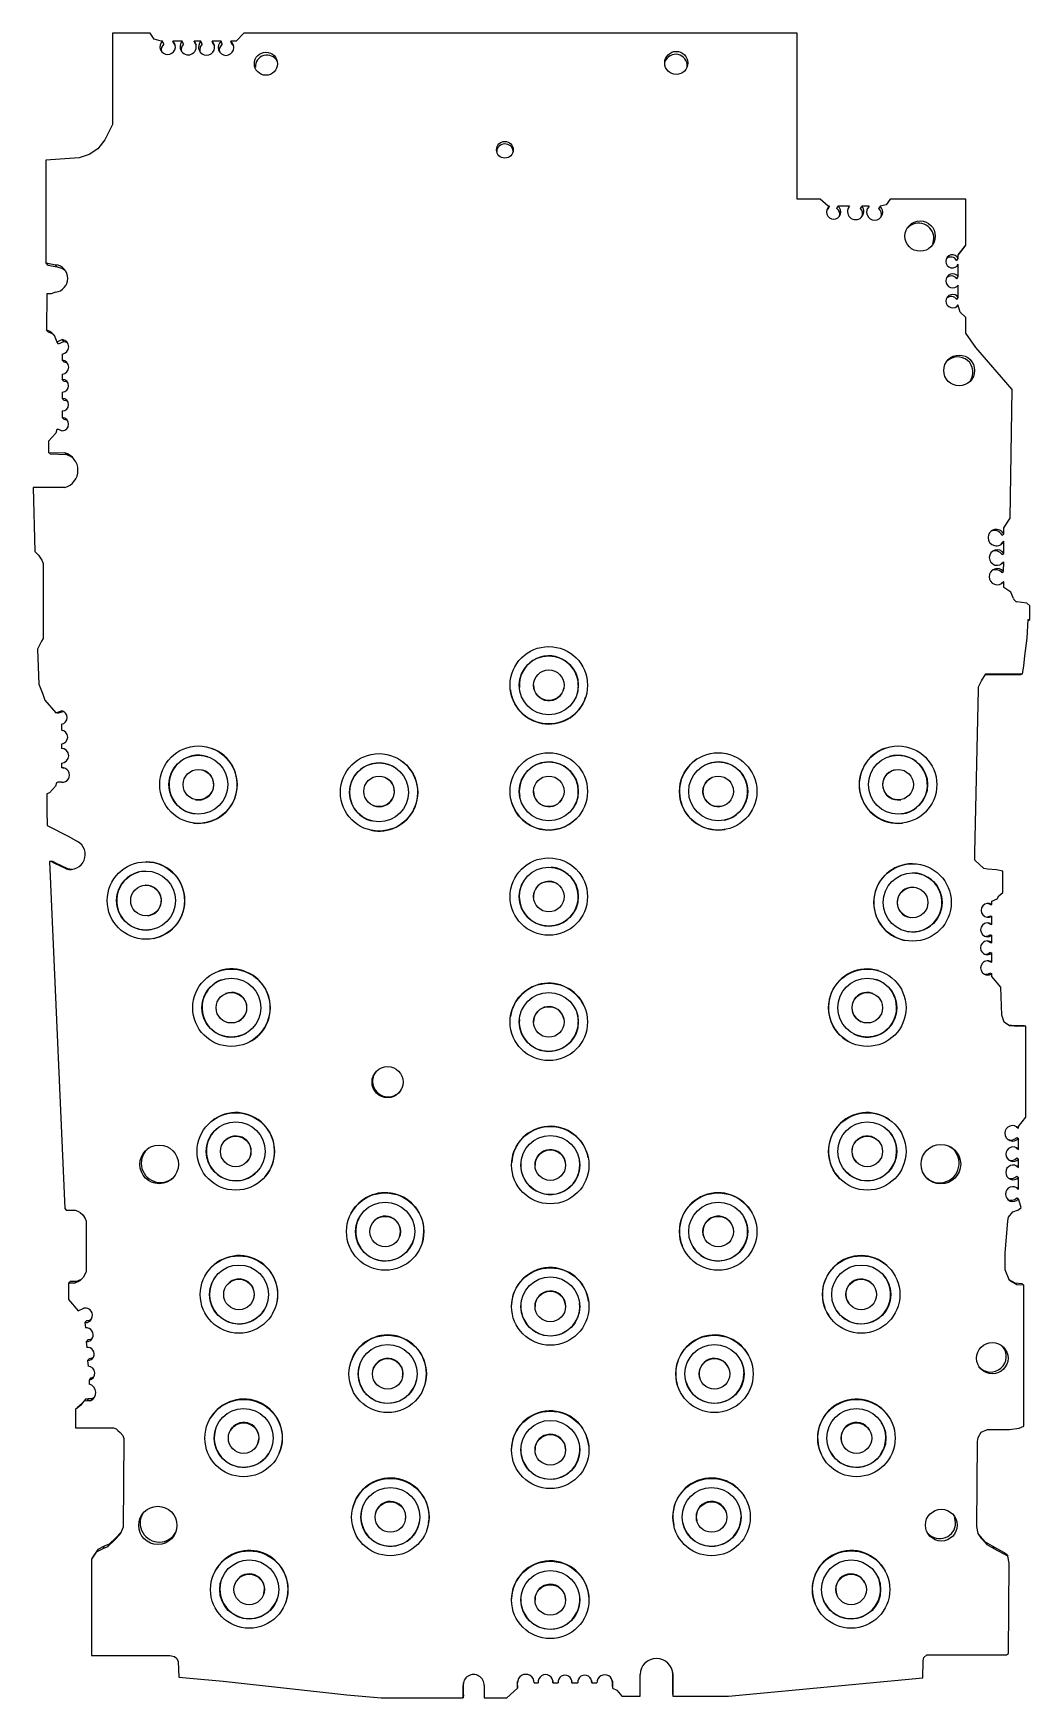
# Model space of a CAD drawing. Header units: millimetres. Extents: x -27 to 29.2, y -45.3 to 48.6.
import ezdxf

# ---------------------------------------------------------------- set-up
doc = ezdxf.new("R2010")
doc.units = ezdxf.units.MM

msp = doc.modelspace()

# ---------------------------------------------------------------- linework, layer by layer
at = {"color": 7, "linetype": 'Continuous', "lineweight": 25}
for p, q in [((-22.505, 48.589), (-22.505, 43.45)), ((-20.38, 48.589), (-22.505, 48.589)), ((-20.155, 48.266), (-20.38, 48.589)), ((-19.757, 48.137), (-20.155, 48.266)), ((-19.694, 48.137), (-19.757, 48.137)), ((-19.62, 47.97), (-19.694, 48.137)), ((-19.026, 47.97), (-19.098, 48.137)), ((-18.578, 48.137), (-19.098, 48.137)), ((-19.026, 47.97), (-18.972, 47.909)), ((-18.508, 47.97), (-18.578, 48.137)), ((-17.83, 47.97), (-17.898, 48.137)), ((-17.517, 48.137), (-17.898, 48.137)), ((-17.83, 47.97), (-17.789, 47.917)), ((-17.45, 47.97), (-17.517, 48.137)), ((-16.821, 47.97), (-16.886, 48.137)), ((-16.379, 48.137), (-16.886, 48.137)), ((-16.821, 47.97), (-16.754, 47.888)), ((-16.316, 47.97), (-16.379, 48.137)), ((-15.772, 47.97), (-15.833, 48.137)), ((-15.532, 48.137), (-15.833, 48.137)), ((-15.772, 47.97), (-15.668, 47.854)), ((-15.097, 48.589), (-15.532, 48.137)), ((16.123, 48.589), (-15.097, 48.589)), ((16.123, 39.232), (16.123, 48.589)), ((-22.505, 43.45), (-22.941, 42.577)), ((-22.941, 42.577), (-23.339, 42.079)), ((-24.397, 41.555), (-26.264, 41.424)), ((-26.264, 41.424), (-26.264, 35.654)), ((-23.819, 41.747), (-24.397, 41.555)), ((-23.339, 42.079), (-23.819, 41.747)), ((17.425, 39.232), (16.123, 39.232)), ((17.87, 38.839), (17.425, 39.232)), ((17.785, 38.602), (17.888, 38.706)), ((17.948, 38.839), (17.87, 38.839)), ((17.888, 38.706), (17.948, 38.839)), ((18.352, 38.706), (18.414, 38.839)), ((19.075, 38.839), (18.414, 38.839)), ((19.011, 38.706), (19.075, 38.839)), ((19.698, 38.706), (19.765, 38.839)), ((20.184, 38.839), (19.765, 38.839)), ((20.061, 38.645), (20.116, 38.706)), ((20.116, 38.706), (20.184, 38.839)), ((20.731, 38.706), (20.801, 38.839)), ((21.133, 38.906), (20.801, 38.839)), ((21.369, 39.232), (21.133, 38.906)), ((25.635, 39.232), (21.369, 39.232)), ((25.635, 36.636), (25.635, 39.232)), ((25.211, 36.093), (25.635, 36.636)), ((25.547, 36.511), (25.635, 36.636)), ((25.125, 35.764), (25.211, 35.886)), ((25.211, 36.08), (25.547, 36.511)), ((25.211, 35.886), (25.211, 36.093)), ((-26.166, 35.532), (-26.264, 35.654)), ((-26.264, 35.654), (-26.248, 35.639)), ((-26.15, 35.518), (-26.248, 35.639)), ((-26.248, 35.639), (-25.722, 35.534)), ((-26.166, 35.532), (-26.15, 35.518)), ((-26.15, 35.518), (-25.626, 35.413)), ((-25.626, 35.413), (-25.722, 35.534)), ((25.125, 34.747), (25.211, 34.866)), ((25.14, 35.464), (25.211, 35.564)), ((25.211, 34.866), (25.211, 35.564)), ((-26.208, 33.884), (-26.228, 31.866)), ((-25.975, 33.901), (-26.208, 33.884)), ((-25.722, 33.985), (-25.975, 33.901)), ((25.211, 33.683), (25.211, 34.384)), ((25.125, 33.568), (25.211, 33.683)), ((25.173, 33.226), (25.211, 33.277)), ((25.211, 33.227), (25.211, 33.277)), ((25.311, 32.852), (25.211, 33.227)), ((25.635, 32.558), (25.311, 32.852)), ((25.635, 31.676), (25.635, 32.558)), ((-26.13, 31.758), (-26.228, 31.866)), ((-26.228, 31.866), (-26.015, 31.76)), ((-26.13, 31.758), (-25.918, 31.652)), ((-25.918, 31.652), (-26.015, 31.76)), ((-26.015, 31.76), (-25.8, 31.561)), ((-25.918, 31.652), (-25.788, 31.532)), ((-25.8, 31.561), (-25.644, 31.186)), ((-25.644, 31.186), (-25.343, 31.312)), ((-25.549, 31.081), (-25.644, 31.186)), ((-25.549, 31.081), (-25.248, 31.206)), ((-25.248, 31.206), (-25.343, 31.312)), ((26.199, 30.868), (25.635, 31.676)), ((-25.343, 30.496), (-25.343, 30.153)), ((-25.248, 30.051), (-25.343, 30.153)), ((28.242, 28.502), (26.199, 30.868)), ((-25.343, 29.365), (-25.343, 29.071)), ((-25.248, 28.972), (-25.343, 29.071)), ((-25.343, 28.354), (-25.343, 27.993)), ((28.132, 21.246), (28.242, 28.502)), ((-25.248, 27.899), (-25.343, 27.993)), ((-25.343, 27.285), (-25.343, 26.917)), ((-25.248, 26.827), (-25.343, 26.917)), ((-25.711, 26.025), (-26.113, 25.59)), ((-26.113, 25.59), (-26.113, 24.946)), ((-25.644, 26.242), (-25.711, 26.025)), ((-25.544, 26.242), (-25.644, 26.242)), ((-25.381, 26.16), (-25.544, 26.242)), ((-25.343, 26.16), (-25.381, 26.16)), ((-26.016, 24.863), (-26.113, 24.946)), ((-26.113, 24.946), (-25.197, 24.922)), ((-26.016, 24.863), (-25.103, 24.838)), ((-25.103, 24.838), (-25.197, 24.922)), ((-25.197, 22.963), (-26.978, 22.963)), ((-26.978, 22.963), (-26.898, 19.366)), ((27.772, 20.698), (28.132, 21.246)), ((27.772, 20.347), (27.772, 20.698)), ((27.677, 19.873), (27.583, 19.743)), ((27.677, 20.28), (27.772, 20.347)), ((27.677, 19.873), (27.772, 19.938)), ((27.772, 19.253), (27.772, 19.938)), ((-26.898, 19.366), (-26.692, 19.15)), ((-26.692, 19.15), (-26.493, 18.862)), ((-26.493, 18.862), (-26.417, 18.679)), ((27.677, 19.19), (27.772, 19.253)), ((27.677, 18.723), (27.772, 18.785)), ((27.757, 18.23), (27.772, 18.785)), ((-26.417, 18.679), (-26.417, 14.452)), ((27.677, 18.723), (27.594, 18.626)), ((27.662, 18.171), (27.757, 18.23)), ((27.662, 17.59), (27.642, 17.567)), ((27.662, 17.59), (27.757, 17.647)), ((27.772, 17.647), (27.757, 17.647)), ((27.772, 17.324), (27.772, 17.647)), ((28.172, 17.062), (27.772, 17.324)), ((28.32, 16.704), (28.172, 17.062)), ((29.078, 16.451), (28.51, 16.512)), ((29.241, 16.301), (29.078, 16.451)), ((29.241, 15.519), (29.241, 16.301)), ((29.097, 14.463), (29.159, 15.519)), ((29.157, 15.477), (29.241, 15.519)), ((29.159, 15.519), (29.241, 15.519)), ((-26.523, 14.299), (-26.749, 13.845)), ((-26.417, 14.452), (-26.523, 14.299)), ((28.964, 13.47), (29.097, 14.463)), ((-26.749, 13.845), (-26.662, 11.869)), ((28.916, 12.888), (28.964, 13.47)), ((26.512, 12.068), (26.774, 12.467)), ((26.749, 12.429), (28.733, 12.429)), ((26.774, 12.467), (28.832, 12.467)), ((28.733, 12.429), (28.832, 12.467)), ((28.832, 12.467), (28.916, 12.888)), ((-26.662, 11.869), (-26.432, 11.315)), ((-26.432, 11.315), (-26.321, 10.982)), ((-0.06, 11.554), (-0.059, 11.548)), ((1.247, 11.824), (1.246, 11.819)), ((2.954, 11.655), (2.955, 11.66)), ((26.148, 2.357), (26.348, 11.579)), ((26.348, 11.579), (26.36, 11.73)), ((26.36, 11.73), (26.512, 12.068)), ((-26.321, 10.982), (-25.702, 10.266)), ((-25.702, 10.266), (-25.385, 10.371)), ((-25.606, 10.235), (-25.29, 10.34)), ((-25.29, 10.34), (-25.385, 10.371)), ((4.184, 11.141), (4.186, 11.146)), ((-25.606, 10.235), (-25.702, 10.266)), ((-25.385, 9.612), (-25.385, 9.278)), ((-25.29, 9.251), (-25.385, 9.278)), ((-25.385, 8.501), (-25.385, 8.254)), ((-25.29, 8.23), (-25.385, 8.254)), ((-16.903, 8.254), (-16.913, 8.258)), ((10.486, 7.666), (10.481, 7.662)), ((21.128, 8.28), (21.117, 8.277)), ((-25.385, 7.423), (-25.385, 7.154)), ((-25.29, 7.134), (-25.385, 7.154)), ((-25.29, 7.134), (-25.276, 7.135)), ((-17.414, 7.032), (-17.424, 7.035)), ((-6.097, 7.471), (-6.101, 7.475)), ((11.289, 6.603), (11.284, 6.601)), ((21.596, 7.041), (21.585, 7.038)), ((-26.064, 5.744), (-26.208, 5.696)), ((-26.208, 5.696), (-26.208, 4.748)), ((-25.72, 6.115), (-26.064, 5.744)), ((-25.662, 6.303), (-25.72, 6.115)), ((-25.598, 6.344), (-25.662, 6.303)), ((-25.385, 6.344), (-25.598, 6.344)), ((-7.021, 6.564), (-7.026, 6.567)), ((1.247, 5.853), (1.247, 5.851)), ((-26.208, 4.748), (-26.189, 3.897)), ((-17.83, 5.363), (-17.819, 5.361)), ((-7.776, 5.024), (-7.771, 5.022)), ((0.024, 5.175), (0.025, 5.173)), ((2.889, 5.467), (2.89, 5.469)), ((11.917, 5.005), (11.923, 5.007)), ((21.955, 5.358), (21.967, 5.36)), ((-26.189, 3.897), (-24.97, 3.288)), ((-17.936, 4.041), (-17.925, 4.04)), ((3.684, 4.319), (3.686, 4.32)), ((22.052, 4.037), (22.063, 4.039)), ((-24.97, 3.288), (-24.489, 3.001)), ((-7.939, 3.642), (-7.934, 3.641)), ((12.06, 3.682), (12.066, 3.683)), ((26.148, 1.941), (26.148, 2.357)), ((26.643, 1.483), (26.148, 1.941)), ((-25.975, 1.871), (-26.056, 1.871)), ((-26.056, 1.871), (-25.197, -17.707)), ((-25.8, 1.776), (-25.975, 1.871)), ((-25.878, 1.871), (-25.975, 1.871)), ((-25.704, 1.775), (-25.878, 1.871)), ((-25.121, 1.461), (-25.8, 1.776)), ((-25.704, 1.775), (-25.8, 1.776)), ((-25.027, 1.462), (-25.704, 1.775)), ((-25.027, 1.462), (-25.121, 1.461)), ((-24.785, 1.428), (-25.027, 1.462)), ((-20.59, 1.854), (-20.602, 1.854)), ((22.624, 1.746), (22.612, 1.746)), ((26.857, 1.44), (26.643, 1.483)), ((27.367, 1.398), (26.857, 1.44)), ((27.733, 1.325), (27.367, 1.398)), ((27.733, 0.127), (27.733, 1.325)), ((-20.654, 0.531), (-20.666, 0.531)), ((2.608, 0.594), (2.607, 0.595)), ((22.683, 0.422), (22.67, 0.423)), ((27.505, -0.071), (27.733, 0.127)), ((1.248, -0.161), (1.248, -0.162)), ((26.913, -0.494), (27.019, -0.543)), ((27.019, -0.543), (27.112, -0.551)), ((27.112, -0.356), (27.395, -0.238)), ((27.112, -0.551), (27.112, -0.356)), ((27.395, -0.238), (27.505, -0.071)), ((-20.511, -1.183), (-20.499, -1.182)), ((22.504, -1.289), (22.516, -1.291)), ((27.019, -1.202), (26.863, -1.262)), ((26.878, -1.588), (27.019, -1.66)), ((27.019, -1.202), (27.112, -1.213)), ((27.019, -1.66), (27.112, -1.672)), ((27.112, -1.672), (27.112, -1.213)), ((-20.208, -2.473), (-20.196, -2.471)), ((22.192, -2.576), (22.204, -2.578)), ((27.019, -2.269), (27.112, -2.283)), ((27.019, -2.692), (27.112, -2.707)), ((27.112, -2.707), (27.112, -2.283)), ((26.903, -3.728), (27.019, -3.791)), ((27.019, -3.265), (27.112, -3.283)), ((27.112, -3.81), (27.112, -3.283)), ((-16.49, -4.302), (-16.5, -4.305)), ((20.711, -4.284), (20.7, -4.281)), ((27.019, -3.791), (27.112, -3.81)), ((27.019, -4.419), (27.112, -4.441)), ((27.112, -4.62), (27.112, -4.441)), ((27.619, -5.207), (27.112, -4.62)), ((-16.124, -5.575), (-16.134, -5.579)), ((20.38, -5.567), (20.369, -5.563)), ((27.672, -6.801), (27.619, -5.207)), ((4.152, -6.409), (4.15, -6.404)), ((-15.397, -7.134), (-15.388, -7.129)), ((-0.054, -6.87), (-0.055, -6.874)), ((1.246, -7.182), (1.247, -7.187)), ((2.95, -6.998), (2.949, -6.993)), ((19.699, -7.147), (19.709, -7.152)), ((27.803, -7.194), (27.672, -6.801)), ((28.104, -7.391), (27.803, -7.194)), ((28.37, -7.389), (28.062, -7.363)), ((28.468, -7.421), (28.104, -7.391)), ((28.37, -7.389), (28.468, -7.421)), ((28.931, -7.389), (28.37, -7.389)), ((29.03, -7.421), (28.468, -7.421)), ((28.931, -7.389), (29.03, -7.421)), ((29.03, -12.546), (29.03, -7.421)), ((-14.643, -8.224), (-14.634, -8.219)), ((19.008, -8.277), (19.018, -8.283)), ((-16.909, -12.765), (-16.919, -12.773)), ((21.342, -12.698), (21.33, -12.69)), ((28.481, -13.091), (28.505, -13.117)), ((28.505, -13.117), (28.603, -13.17)), ((28.603, -13.08), (29.03, -12.546)), ((28.603, -13.17), (28.603, -13.08)), ((-16.122, -13.829), (-16.131, -13.838)), ((20.613, -13.804), (20.602, -13.795)), ((28.505, -13.688), (28.603, -13.743)), ((28.603, -14.361), (28.603, -13.743)), ((4.334, -14.835), (4.332, -14.826)), ((28.446, -14.251), (28.505, -14.304)), ((28.505, -14.304), (28.603, -14.361)), ((28.505, -14.849), (28.603, -14.908)), ((28.603, -15.378), (28.603, -14.908)), ((-14.935, -15.075), (-14.926, -15.066)), ((-13.898, -15.899), (-13.89, -15.889)), ((0.013, -15.096), (0.012, -15.106)), ((1.33, -15.252), (1.33, -15.261)), ((3.047, -15.154), (3.046, -15.144)), ((19.487, -15.105), (19.497, -15.115)), ((28.461, -15.277), (28.505, -15.317)), ((28.505, -15.317), (28.603, -15.378)), ((28.505, -15.881), (28.603, -15.944)), ((28.603, -16.612), (28.603, -15.944)), ((18.512, -16.001), (18.522, -16.011)), ((28.505, -16.546), (28.603, -16.612)), ((-25.197, -17.707), (-25.121, -17.796)), ((-25.121, -17.796), (-24.619, -17.796)), ((-24.619, -17.796), (-24.461, -17.844)), ((13.51, -17.83), (13.503, -17.819)), ((28.286, -17.881), (28.603, -17.775)), ((28.505, -17.092), (28.603, -17.159)), ((28.762, -17.638), (28.603, -17.159)), ((28.603, -17.775), (28.762, -17.638)), ((-24.461, -17.844), (-24.332, -17.916)), ((-24.332, -17.916), (-24.183, -18.054)), ((-24.183, -18.054), (-24.049, -18.262)), ((-24.049, -18.262), (-23.997, -18.421)), ((-23.997, -18.421), (-23.997, -21.216)), ((-9.058, -17.984), (-9.063, -17.995)), ((-7.907, -18.639), (-7.912, -18.65)), ((12.419, -18.581), (12.413, -18.57)), ((27.849, -20.213), (27.999, -18.398)), ((27.999, -18.398), (28.041, -18.187)), ((28.041, -18.187), (28.286, -17.881)), ((-6.314, -19.289), (-6.31, -19.278)), ((-5.028, -19.609), (-5.025, -19.597)), ((10.88, -19.352), (10.886, -19.364)), ((9.633, -19.794), (9.637, -19.806)), ((27.849, -21.151), (27.849, -20.213)), ((-24.015, -21.31), (-24.172, -21.596)), ((-23.997, -21.216), (-24.015, -21.31)), ((-17.072, -21.176), (-17.082, -21.188)), ((21.366, -21.099), (21.355, -21.086)), ((28.104, -21.764), (27.849, -21.151)), ((-24.9, -21.818), (-24.993, -21.902)), ((-24.993, -21.902), (-24.993, -22.83)), ((-24.634, -21.902), (-24.993, -21.902)), ((-24.541, -21.818), (-24.9, -21.818)), ((-24.345, -21.782), (-24.634, -21.902)), ((-24.541, -21.818), (-24.634, -21.902)), ((-24.276, -21.707), (-24.541, -21.818)), ((-24.172, -21.596), (-24.345, -21.782)), ((-16.062, -22.03), (-16.072, -22.044)), ((20.403, -22.006), (20.392, -21.993)), ((28.412, -21.912), (28.089, -21.726)), ((28.51, -21.996), (28.104, -21.764)), ((28.412, -21.912), (28.51, -21.996)), ((28.817, -21.945), (28.412, -21.912)), ((28.916, -22.03), (28.51, -21.996)), ((28.817, -21.945), (28.916, -22.03)), ((28.916, -29.976), (28.916, -22.03)), ((-24.993, -22.83), (-24.449, -23.461)), ((-24.449, -23.461), (-24.117, -23.322)), ((-14.65, -23.014), (-14.641, -23)), ((0.01, -23.114), (0.01, -23.127)), ((1.33, -23.219), (1.33, -23.233)), ((3.05, -23.16), (3.049, -23.146)), ((4.356, -22.942), (4.354, -22.929)), ((19.028, -23.041), (19.038, -23.055)), ((-23.97, -24.041), (-24.06, -24.134)), ((-24.06, -24.134), (-24.039, -24.438)), ((-13.485, -23.642), (-13.476, -23.628)), ((17.904, -23.739), (17.913, -23.753)), ((-23.895, -25.115), (-23.985, -25.212)), ((-23.985, -25.212), (-23.962, -25.538)), ((-23.821, -26.175), (-23.911, -26.275)), ((-23.911, -26.275), (-23.889, -26.592)), ((-9.03, -26.267), (-9.035, -26.282)), ((13.452, -26.144), (13.445, -26.129)), ((-7.8, -26.755), (-7.805, -26.771)), ((-6.149, -27.239), (-6.144, -27.223)), ((12.257, -26.715), (12.251, -26.699)), ((-23.744, -27.274), (-23.834, -27.378)), ((-23.834, -27.378), (-23.818, -27.61)), ((-4.845, -27.468), (-4.841, -27.452)), ((9.349, -27.603), (9.354, -27.62)), ((10.632, -27.281), (10.637, -27.298)), ((-24.303, -28.792), (-24.594, -29.043)), ((-24.502, -28.933), (-24.594, -29.043)), ((-24.594, -29.043), (-24.594, -30.064)), ((-24.225, -28.694), (-24.502, -28.933)), ((-24.117, -28.559), (-24.303, -28.792)), ((-24.026, -28.451), (-24.117, -28.559)), ((-23.965, -28.544), (-24.117, -28.559)), ((-23.875, -28.436), (-24.026, -28.451)), ((-23.875, -28.436), (-23.965, -28.544)), ((-23.752, -28.544), (-23.965, -28.544)), ((-23.663, -28.436), (-23.875, -28.436)), ((-23.663, -28.436), (-23.752, -28.544)), ((-16.99, -29.532), (-17, -29.55)), ((21.297, -29.459), (21.286, -29.442)), ((28.645, -30.089), (28.916, -29.976)), ((-24.594, -30.064), (-22.457, -30.064)), ((-22.457, -30.064), (-22.309, -30.131)), ((-22.309, -30.131), (-22.208, -30.212)), ((-22.208, -30.212), (-22.077, -30.333)), ((-22.077, -30.333), (-21.93, -30.503)), ((-21.93, -30.503), (-21.861, -30.667)), ((-21.861, -30.667), (-21.899, -35.665)), ((-15.863, -30.224), (-15.872, -30.242)), ((20.204, -30.204), (20.193, -30.187)), ((26.255, -35.639), (26.291, -30.843)), ((26.291, -30.843), (26.338, -30.608)), ((26.338, -30.608), (26.502, -30.32)), ((26.502, -30.32), (26.857, -30.172)), ((26.857, -30.172), (28.104, -30.172)), ((28.104, -30.172), (28.645, -30.089)), ((-14.334, -31.015), (-14.325, -30.997)), ((-13.106, -31.508), (-13.098, -31.49)), ((0.009, -31.221), (0.009, -31.239)), ((1.33, -31.3), (1.33, -31.319)), ((3.051, -31.264), (3.05, -31.245)), ((4.364, -31.099), (4.362, -31.081)), ((17.497, -31.593), (17.506, -31.611)), ((18.697, -31.036), (18.707, -31.054)), ((-8.93, -34.495), (-8.936, -34.516)), ((13.361, -34.4), (13.354, -34.379)), ((-21.899, -35.665), (-22.077, -36.062)), ((-7.664, -34.879), (-7.669, -34.9)), ((-5.986, -35.264), (-5.983, -35.243)), ((-4.675, -35.439), (-4.672, -35.418)), ((9.154, -35.541), (9.159, -35.562)), ((10.453, -35.291), (10.458, -35.312)), ((12.118, -34.853), (12.111, -34.832)), ((26.338, -36.031), (26.255, -35.639)), ((-22.4, -36.411), (-22.79, -36.774)), ((-22.316, -36.275), (-22.704, -36.637)), ((-22.077, -36.062), (-22.4, -36.411)), ((-22.316, -36.275), (-22.4, -36.411)), ((-22.038, -35.975), (-22.316, -36.275)), ((26.45, -36.185), (26.336, -36.022)), ((26.541, -36.321), (26.338, -36.031)), ((26.45, -36.185), (26.541, -36.321)), ((26.741, -36.523), (26.45, -36.185)), ((26.833, -36.66), (26.541, -36.321)), ((26.741, -36.523), (26.833, -36.66)), ((27.137, -36.75), (26.741, -36.523)), ((-23.431, -37.074), (-23.701, -37.486)), ((-23.612, -37.346), (-23.701, -37.486)), ((-23.701, -37.486), (-23.701, -42.914)), ((-23.343, -36.936), (-23.612, -37.346)), ((-23.063, -36.888), (-23.431, -37.074)), ((-23.343, -36.936), (-23.431, -37.074)), ((-22.977, -36.75), (-23.343, -36.936)), ((-22.977, -36.75), (-23.063, -36.888)), ((-22.79, -36.774), (-23.063, -36.888)), ((-22.704, -36.637), (-22.977, -36.75)), ((-22.704, -36.637), (-22.79, -36.774)), ((27.23, -36.888), (26.833, -36.66)), ((27.137, -36.75), (27.23, -36.888)), ((27.903, -37.171), (27.137, -36.75)), ((27.999, -37.31), (27.23, -36.888)), ((27.903, -37.171), (27.999, -37.31)), ((28.081, -37.697), (27.999, -37.31)), ((-16.778, -38.273), (-16.788, -38.295)), ((21.118, -38.21), (21.106, -38.188)), ((28.043, -42.79), (28.081, -37.697)), ((-15.582, -38.837), (-15.592, -38.86)), ((19.947, -38.826), (19.936, -38.803)), ((-13.987, -39.486), (-13.979, -39.463)), ((-12.724, -39.88), (-12.717, -39.856)), ((0.009, -39.696), (0.008, -39.719)), ((1.33, -39.759), (1.33, -39.782)), ((3.051, -39.738), (3.05, -39.715)), ((4.368, -39.607), (4.366, -39.584)), ((17.119, -39.949), (17.128, -39.972)), ((18.362, -39.498), (18.371, -39.521)), ((-23.701, -42.914), (-19.283, -42.914)), ((-19.283, -42.914), (-19.007, -42.969)), ((-19.007, -42.969), (-18.877, -43.073)), ((-18.877, -43.073), (-18.803, -43.251)), ((23.233, -43.219), (23.273, -43.018)), ((23.273, -43.018), (23.441, -42.873)), ((23.441, -42.873), (27.924, -42.873)), ((27.924, -42.873), (28.043, -42.79)), ((-18.803, -43.251), (-18.774, -44.126)), ((7.255, -45.199), (7.255, -43.987)), ((9.081, -43.824), (9.081, -45.031)), ((9.081, -43.824), (9.109, -43.987)), ((9.109, -43.987), (9.109, -45.199)), ((23.213, -44.163), (23.233, -43.219)), ((-18.774, -44.126), (-18.151, -44.195)), ((-18.151, -44.195), (-16.265, -44.352)), ((-16.265, -44.352), (-9.292, -45.131)), ((-2.714, -44.447), (-2.727, -44.608)), ((-2.727, -45.292), (-2.727, -44.608)), ((-2.713, -45.124), (-2.713, -44.445)), ((-1.545, -44.608), (-1.545, -45.292)), ((-0.265, -45.292), (0.348, -44.762)), ((0.349, -44.403), (0.348, -44.454)), ((0.348, -44.762), (0.348, -44.454)), ((0.35, -44.596), (0.348, -44.762)), ((0.35, -44.596), (0.35, -44.383)), ((1.274, -44.416), (1.274, -44.454)), ((1.274, -44.454), (1.512, -44.454)), ((1.511, -44.361), (1.512, -44.454)), ((2.336, -44.333), (2.339, -44.454)), ((2.339, -44.454), (2.638, -44.454)), ((2.636, -44.372), (2.638, -44.454)), ((3.392, -44.31), (3.399, -44.454)), ((3.399, -44.454), (3.738, -44.454)), ((3.736, -44.423), (3.738, -44.454)), ((4.52, -44.32), (4.53, -44.454)), ((4.53, -44.454), (4.821, -44.454)), ((5.689, -44.325), (5.689, -44.596)), ((5.689, -44.596), (5.705, -44.762)), ((5.694, -44.349), (5.705, -44.454)), ((5.705, -44.454), (5.705, -44.762)), ((5.705, -44.762), (5.954, -44.874)), ((5.954, -44.874), (6.235, -45.199)), ((9.081, -45.031), (9.109, -45.199)), ((12.24, -45.199), (23.213, -44.163)), ((-9.292, -45.131), (-7.356, -45.292)), ((-7.356, -45.292), (-2.727, -45.292)), ((-2.713, -45.124), (-2.727, -45.292)), ((-1.545, -45.292), (-0.265, -45.292)), ((6.235, -45.199), (7.255, -45.199)), ((9.109, -45.199), (12.24, -45.199))]:
    msp.add_line(p, q, dxfattribs=at)
at = {"color": 7, "linetype": 'Continuous', "lineweight": 25, "flags": 128}
for points in [[(23.777, 36.72), (23.794, 36.771), (23.832, 37.022)], [(-25.626, 35.413), (-25.387, 35.344), (-25.224, 35.239)], [(-25.248, 31.206), (-25.107, 31.162), (-25.04, 31.118)], [(-25.248, 30.051), (-25.108, 30.012), (-25.042, 29.972)], [(-25.248, 28.972), (-25.111, 28.945), (-25.043, 28.908)], [(-25.248, 27.899), (-25.113, 27.872), (-25.051, 27.839)], [(-25.248, 26.827), (-25.111, 26.791), (-25.058, 26.761)], [(-25.103, 24.838), (-24.837, 24.72), (-24.782, 24.683)], [(3.772, 11.809), (3.733, 11.451), (3.716, 11.382)], [(27.019, -2.269), (26.877, -2.342), (26.765, -2.356)], [(26.864, -2.606), (26.88, -2.611), (27.019, -2.692)], [(27.019, -3.265), (26.88, -3.346), (26.751, -3.365)], [(27.019, -4.419), (26.875, -4.49), (26.744, -4.502)], [(3.698, -6.68), (3.733, -6.813), (3.772, -7.17)], [(-6.31, -19.278), (-6.298, -19.243), (-6.26, -18.989)], [(-5.025, -19.597), (-4.978, -19.402), (-4.939, -18.989)], [(-14.641, -23), (-14.543, -22.79), (-14.505, -22.536)], [(-23.707, -23.955), (-23.804, -24.012), (-23.97, -24.041)], [(-23.656, -25.034), (-23.74, -25.084), (-23.895, -25.115)], [(-23.596, -26.098), (-23.674, -26.144), (-23.821, -26.175)], [(-23.567, -27.195), (-23.609, -27.224), (-23.744, -27.274)], [(-4.841, -27.452), (-4.836, -27.426), (-4.797, -27.013)], [(12.983, -26.364), (13.075, -26.655), (13.114, -27.013)], [(-23.523, -28.347), (-23.534, -28.356), (-23.663, -28.436)], [(-14.325, -30.997), (-14.281, -30.882), (-14.242, -30.629)], [(12.871, -34.567), (12.913, -34.723), (12.952, -35.081)], [(25.058, -35.426), (25.019, -35.163), (24.988, -35.078)], [(-13.979, -39.463), (-13.964, -39.42), (-13.926, -39.166)], [(-12.717, -39.856), (-12.644, -39.579), (-12.604, -39.166)]]:
    msp.add_lwpolyline(points, dxfattribs=at)
at = {"color": 7, "linetype": 'Continuous', "lineweight": 25}
for centre, radius in [((-13.852, 46.872), 0.653), ((9.301, 46.917), 0.652), ((-0.37, 42.019), 0.473), ((23.058, 37.149), 0.856), ((25.261, 29.572), 0.869), ((2.108, 11.815), 2.183), ((2.108, 11.815), 1.665), ((2.108, 11.815), 0.861), ((-17.664, 6.208), 2.183), ((-17.664, 6.208), 1.665), ((-7.471, 5.774), 2.183), ((2.108, 5.829), 2.183), ((11.667, 5.829), 2.183), ((21.816, 6.208), 2.183), ((21.816, 6.208), 1.665), ((-17.664, 6.208), 0.861), ((-7.471, 5.774), 1.665), ((-7.471, 5.829), 0.861), ((2.108, 5.829), 1.665), ((2.108, 5.829), 0.861), ((11.667, 5.829), 1.665), ((11.667, 5.829), 0.861), ((21.816, 6.208), 0.861), ((2.108, -0.107), 2.183), ((-20.622, -0.329), 2.183), ((-20.622, -0.329), 1.665), ((2.108, -0.107), 1.665), ((22.634, -0.438), 2.183), ((22.634, -0.438), 1.665), ((-20.622, -0.329), 0.861), ((2.108, -0.107), 0.861), ((22.634, -0.438), 0.861), ((-15.801, -6.374), 2.183), ((20.078, -6.374), 2.183), ((-15.801, -6.374), 1.665), ((-15.801, -6.374), 0.861), ((2.108, -7.175), 2.183), ((2.108, -7.175), 1.665), ((20.078, -6.374), 1.665), ((20.078, -6.374), 0.861), ((2.108, -7.175), 0.861), ((-6.987, -10.568), 0.88), ((-15.556, -14.479), 2.183), ((-15.556, -14.479), 1.665), ((2.191, -15.251), 2.183), ((20.078, -14.479), 2.183), ((20.078, -14.479), 1.665), ((-15.556, -14.479), 0.861), ((2.191, -15.251), 1.665), ((20.078, -14.479), 0.861), ((-19.876, -15.208), 1.09), ((2.191, -15.251), 0.861), ((24.229, -15.199), 1.116), ((-7.125, -19.001), 2.183), ((11.667, -19.001), 2.183), ((-7.125, -19.001), 1.665), ((11.667, -19.001), 1.665), ((-7.125, -19.001), 0.861), ((11.667, -19.001), 0.861), ((-15.375, -22.55), 2.183), ((19.735, -22.55), 2.183), ((-15.375, -22.55), 1.665), ((2.191, -23.226), 2.183), ((2.191, -23.226), 1.665), ((19.735, -22.55), 1.665), ((-15.375, -22.55), 0.861), ((2.191, -23.226), 0.861), ((19.735, -22.55), 0.861), ((-6.984, -27.029), 2.183), ((11.456, -27.029), 2.183), ((27.13, -26.14), 0.886), ((-6.984, -27.029), 1.665), ((-6.984, -27.029), 0.861), ((11.456, -27.029), 1.665), ((11.456, -27.029), 0.861), ((-15.112, -30.647), 2.183), ((-15.112, -30.647), 1.665), ((19.465, -30.647), 2.183), ((19.465, -30.647), 1.665), ((-15.112, -30.647), 0.861), ((2.191, -31.314), 2.183), ((2.191, -31.314), 1.665), ((19.465, -30.647), 0.861), ((2.191, -31.314), 0.861), ((-6.832, -35.101), 2.183), ((-6.832, -35.101), 1.665), ((11.293, -35.101), 2.183), ((11.293, -35.101), 1.665), ((-19.95, -35.574), 1.079), ((-6.832, -35.101), 0.861), ((11.293, -35.101), 0.861), ((24.25, -35.559), 0.894), ((-14.796, -39.189), 2.183), ((-14.796, -39.189), 1.665), ((19.166, -39.189), 2.183), ((19.166, -39.189), 1.665), ((-14.796, -39.189), 0.861), ((2.191, -39.778), 2.183), ((2.191, -39.778), 1.665), ((19.166, -39.189), 0.861), ((2.191, -39.778), 0.861)]:
    msp.add_circle(centre, radius, dxfattribs=at)
for centre, radius, start, end in [((-19.396, 47.821), 0.434, 133.37525, 46.62475), ((-19.323, 47.656), 0.432, 133.37525, 192.43274), ((-18.238, 47.829), 0.459, 137.8524, 42.1476), ((-18.169, 47.664), 0.457, 137.8524, 191.74906), ((-17.201, 47.809), 0.455, 133.8928, 46.1072), ((-17.136, 47.644), 0.453, 133.8928, 190.6331), ((-16.106, 47.788), 0.443, 128.05147, 51.94853), ((-16.044, 47.623), 0.441, 128.05147, 189.23581), ((-13.798, 46.711), 0.65, 27.0619, 183.65346), ((9.271, 46.755), 0.649, 356.55257, 159.64417), ((-0.365, 41.875), 0.471, 8.63933, 173.96615), ((18.181, 38.507), 0.406, 124.98565, 55.01435), ((18.12, 38.375), 0.405, 343.81506, 55.01435), ((19.42, 38.536), 0.459, 138.66968, 41.33032), ((19.354, 38.404), 0.458, 342.36568, 41.33032), ((20.493, 38.507), 0.454, 132.85253, 47.14747), ((20.423, 38.375), 0.452, 342.41883, 47.14747), ((22.98, 37.022), 0.852, 0, 137.74009), ((24.879, 35.725), 0.37, 25.84105, 334.15895), ((24.794, 35.603), 0.368, 25.84105, 133.71047), ((-25.818, 34.76), 0.781, 277.02153, 82.97847), ((24.899, 34.625), 0.394, 37.67674, 322.32326), ((24.814, 34.507), 0.393, 37.67674, 133.53415), ((24.893, 33.48), 0.378, 32.48335, 327.51665), ((24.807, 33.366), 0.376, 32.48335, 132.69651), ((-25.391, 30.904), 0.411, 276.79672, 83.20328), ((-25.377, 29.759), 0.396, 274.94253, 85.05747), ((25.175, 29.472), 0.866, 324.49785, 134.3265), ((-25.343, 28.712), 0.358, 270, 90), ((-25.343, 27.639), 0.354, 270, 90), ((-25.366, 26.539), 0.379, 273.60112, 86.39888), ((-25.474, 23.942), 1.018, 285.79091, 74.20909), ((27.354, 20.143), 0.466, 26.04287, 333.95713), ((27.26, 20.077), 0.464, 26.04287, 119.22981), ((27.401, 19.019), 0.439, 32.24092, 327.75908), ((27.307, 18.957), 0.438, 32.24092, 115.61187), ((27.409, 17.939), 0.455, 39.86605, 320.13395), ((27.315, 17.881), 0.453, 39.86605, 112.02384), ((28.654, 16.843), 0.361, 202.62364, 246.51855), ((2.107, 11.809), 1.665, 0, 183.89962), ((2.107, 11.809), 2.182, 186.85884, 342.16982), ((2.107, 11.809), 0.861, 179.35154, 349.67712), ((-25.447, 9.992), 0.384, 279.17039, 80.82961), ((-25.422, 8.89), 0.391, 275.42132, 84.57868), ((-25.394, 7.839), 0.416, 271.20654, 88.79346), ((-17.654, 6.205), 1.665, 71.42523, 261.305), ((-17.654, 6.205), 2.182, 262.84714, 69.88309), ((11.661, 5.827), 2.182, 122.74981, 280.53751), ((21.804, 6.205), 2.182, 108.3471, 276.51361), ((21.804, 6.205), 1.665, 277.92059, 106.94013), ((-25.345, 6.749), 0.407, 264.30614, 95.69386), ((-17.654, 6.205), 0.861, 258.91722, 73.81301), ((-7.466, 5.772), 1.665, 54.32303, 254.43043), ((-7.466, 5.772), 2.182, 257.60693, 51.14653), ((2.107, 5.827), 1.665, 324.02952, 189.6809), ((11.661, 5.827), 0.861, 116.00108, 287.28624), ((11.661, 5.827), 1.665, 283.19456, 120.09276), ((21.804, 6.205), 0.861, 104.7606, 280.10012), ((-7.466, 5.827), 0.861, 249.24585, 58.91343), ((2.107, 5.827), 0.861, 178.42717, 335.28325), ((2.107, 5.827), 2.182, 197.42434, 316.28608), ((-24.885, 2.264), 0.837, 253.61928, 61.78057), ((-20.61, -0.328), 1.665, 90.82245, 279.56787), ((-20.61, -0.328), 2.182, 280.93183, 89.45849), ((2.107, -0.106), 1.665, 153.07332, 85.0884), ((22.622, -0.437), 2.182, 90.25867, 258.65732), ((22.622, -0.437), 1.665, 260.03657, 88.87942), ((-20.61, -0.328), 0.861, 277.45468, 92.93563), ((2.107, -0.106), 0.861, 54.46811, 183.69361), ((22.622, -0.437), 0.861, 86.74266, 262.17333), ((26.894, -0.882), 0.396, 56.68424, 303.31576), ((26.865, -1.978), 0.393, 51.07612, 308.92388), ((26.851, -2.995), 0.388, 47.84612, 312.15388), ((26.867, -4.126), 0.399, 52.16527, 307.83473), ((-15.792, -6.369), 2.182, 302.04256, 108.65867), ((20.067, -6.369), 2.182, 73.14329, 240.95998), ((-15.792, -6.369), 1.665, 110.25105, 300.45018), ((-15.792, -6.369), 0.861, 297.98505, 112.71618), ((2.107, -7.17), 2.182, 20.55119, 172.07636), ((20.067, -6.369), 0.861, 69.45054, 244.65272), ((20.067, -6.369), 1.665, 242.40876, 71.69451), ((2.107, -7.17), 0.861, 11.88059, 180.74697), ((2.107, -7.17), 1.665, 175.50122, 0), ((-6.958, -10.524), 0.877, 142.95248, 329.83328), ((-15.547, -14.47), 2.182, 319.42006, 128.62296), ((2.19, -15.242), 2.182, 10.99626, 176.17923), ((20.067, -14.47), 2.182, 54.63004, 224.56125), ((20.067, -14.47), 1.665, 225.75761, 53.43367), ((28.274, -13.456), 0.437, 41.00969, 318.99031), ((-15.547, -14.47), 1.665, 129.9062, 318.13682), ((-15.547, -14.47), 0.861, 316.1482, 131.89482), ((20.067, -14.47), 0.861, 51.5792, 227.61208), ((28.177, -13.402), 0.435, 251.091, 318.99031), ((-19.801, -15.148), 1.086, 126.42516, 311.06312), ((2.19, -15.242), 1.665, 177.94334, 9.23215), ((2.19, -15.242), 0.861, 6.50301, 180.67248), ((24.146, -15.139), 1.112, 231.65529, 56.1287), ((28.301, -14.635), 0.408, 42.09313, 317.90687), ((28.203, -14.576), 0.406, 249.60142, 317.90687), ((28.301, -15.661), 0.414, 43.11663, 316.88337), ((28.204, -15.599), 0.412, 248.18904, 316.88337), ((-7.121, -18.989), 2.182, 0, 152.5716), ((11.661, -18.989), 2.182, 32.43573, 201.62688), ((28.289, -16.885), 0.417, 41.09087, 318.90913), ((28.192, -16.819), 0.415, 240.96856, 318.90913), ((-7.121, -18.989), 1.665, 153.91111, 342.50065), ((-7.121, -18.989), 0.861, 0, 155.98658), ((11.661, -18.989), 1.665, 202.91152, 31.15109), ((11.661, -18.989), 0.861, 29.1603, 204.9023), ((-15.366, -22.536), 2.182, 329.97569, 141.42621), ((19.724, -22.536), 2.182, 41.65496, 213.45088), ((-15.366, -22.536), 1.665, 142.44156, 328.96034), ((2.19, -23.212), 2.182, 7.47029, 177.40815), ((19.724, -22.536), 1.665, 214.42512, 40.68072), ((-15.366, -22.536), 0.861, 0, 144.01618), ((2.19, -23.212), 0.861, 4.42147, 180.45697), ((19.724, -22.536), 0.861, 39.16972, 215.93612), ((-24.047, -23.725), 0.409, 268.20593, 99.77326), ((2.19, -23.212), 1.665, 178.60372, 6.27471), ((-23.983, -24.823), 0.389, 269.72815, 98.25104), ((-6.979, -27.013), 2.182, 0, 159.99873), ((11.45, -27.013), 2.182, 23.90734, 195.69152), ((-23.912, -25.905), 0.37, 270.12958, 97.84961), ((-6.979, -27.013), 0.861, 345.85578, 162.54411), ((11.45, -27.013), 0.861, 21.41854, 198.18032), ((27.037, -26.04), 0.883, 221.75992, 40.78792), ((-23.9, -26.988), 0.396, 279.67546, 88.30373), ((-6.979, -27.013), 1.665, 160.99657, 347.40331), ((11.45, -27.013), 1.665, 196.66716, 0), ((-23.944, -28.088), 0.495, 292.79412, 75.18507), ((-15.103, -30.629), 2.182, 336.76174, 149.83645), ((19.455, -30.629), 2.182, 32.95376, 206.2126), ((-15.103, -30.629), 1.665, 150.65856, 335.93963), ((-15.103, -30.629), 0.861, 0, 151.93403), ((2.19, -31.295), 2.182, 5.63726, 178.04518), ((19.455, -30.629), 1.665, 207.01281, 32.15355), ((19.455, -30.629), 0.861, 30.91199, 208.25437), ((2.19, -31.295), 0.861, 3.33757, 180.34487), ((2.19, -31.295), 1.665, 178.94659, 4.73585), ((-6.828, -35.081), 2.182, 351.10211, 164.44461), ((11.287, -35.081), 2.182, 18.73922, 192.17367), ((-6.828, -35.081), 1.665, 165.23488, 350.31184), ((-6.828, -35.081), 0.861, 349.0857, 166.46102), ((11.287, -35.081), 0.861, 16.75067, 194.16222), ((-19.875, -35.44), 1.075, 149.02875, 331.91958), ((11.287, -35.081), 1.665, 192.95301, 0), ((24.167, -35.426), 0.891, 222.62455, 0), ((-14.787, -39.166), 2.182, 0, 155.83872), ((19.156, -39.166), 2.182, 26.6304, 201.02363), ((-14.787, -39.166), 0.861, 0, 157.56812), ((2.19, -39.755), 2.182, 4.4854, 178.44501), ((19.156, -39.166), 1.665, 201.68902, 25.965), ((19.156, -39.166), 0.861, 24.93238, 202.72165), ((-14.787, -39.166), 1.665, 156.51642, 340.87135), ((2.19, -39.755), 0.861, 2.656, 180.27441), ((2.19, -39.755), 1.665, 179.16193, 3.76848), ((8.182, -44.003), 0.927, 0.96511, 179.03489), ((-2.136, -44.576), 0.592, 356.89787, 183.10213), ((0.811, -44.437), 0.464, 357.80856, 182.19144), ((1.925, -44.404), 0.417, 353.13208, 186.86792), ((3.019, -44.401), 0.384, 352.00975, 187.99025), ((4.134, -44.416), 0.398, 354.49133, 185.50867), ((5.263, -44.445), 0.442, 358.79193, 181.20807)]:
    msp.add_arc(centre, radius, start, end, dxfattribs=at)

doc.saveas('drawing.dxf')
